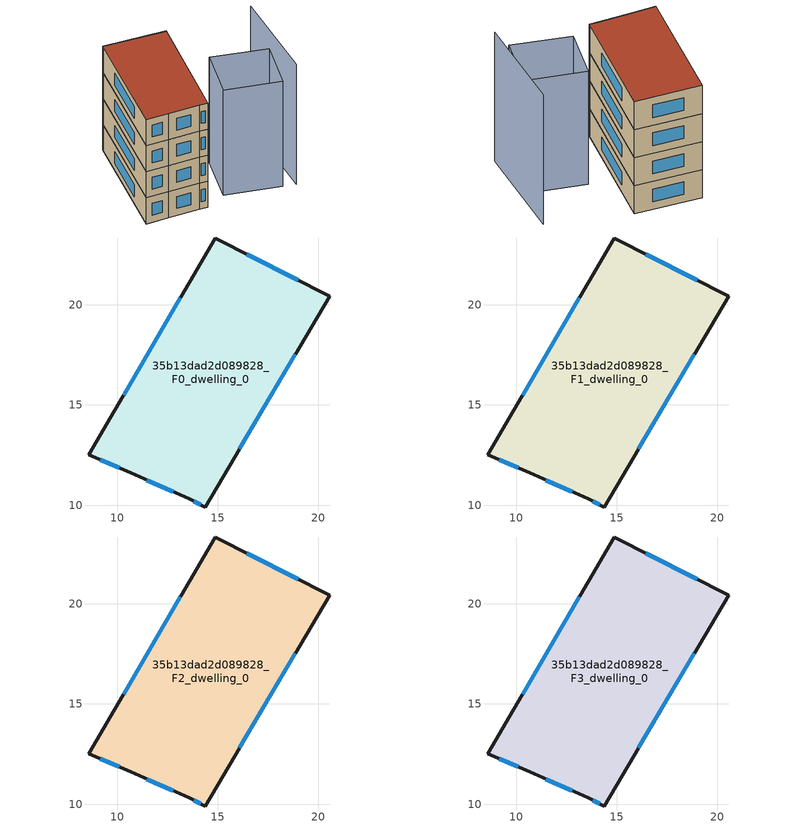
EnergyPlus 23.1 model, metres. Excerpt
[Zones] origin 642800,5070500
35b13dad2d089828_F0_dwelling_0
 floor ground (EU_floor_Construction): 14.38,9.92 20.58,20.42 14.88,23.33 8.57,12.52 10.67,11.62 13.57,10.32 z0
 wall outside (EU_wall_Construction): 13.57,10.32 10.67,11.62 8.57,12.52 14.88,23.33 20.58,20.42 14.38,9.92 13.57,10.32 z0:3
 window (EU_Window_Construction): 12.78,10.67 11.47,11.26 / 10.09,11.87 9.15,12.27 / 10.31,15.49 13.14,20.35 / 16.45,22.53 19.01,21.22 / 18.87,17.53 16.08,12.81 / 14.15,10.03 13.8,10.21 z0.83:2.17
35b13dad2d089828_F1_dwelling_0
 floor to 35b13dad2d089828_F0_dwelling_0 (EU_floor_Construction): 14.38,9.92 20.58,20.42 14.88,23.33 8.57,12.52 10.67,11.62 13.57,10.32 z3
 wall outside (EU_wall_Construction): 13.57,10.32 10.67,11.62 8.57,12.52 14.88,23.33 20.58,20.42 14.38,9.92 13.57,10.32 z3:6
 window (EU_Window_Construction): 12.78,10.67 11.47,11.26 / 10.09,11.87 9.15,12.27 / 10.31,15.49 13.14,20.35 / 16.45,22.53 19.01,21.22 / 18.87,17.53 16.08,12.81 / 14.15,10.03 13.8,10.21 z3.83:5.17
35b13dad2d089828_F2_dwelling_0
 floor to 35b13dad2d089828_F1_dwelling_0 (EU_floor_Construction): 14.38,9.92 20.58,20.42 14.88,23.33 8.57,12.52 10.67,11.62 13.57,10.32 z6
 wall outside (EU_wall_Construction): 13.57,10.32 10.67,11.62 8.57,12.52 14.88,23.33 20.58,20.42 14.38,9.92 13.57,10.32 z6:9
 window (EU_Window_Construction): 12.78,10.67 11.47,11.26 / 10.09,11.87 9.15,12.27 / 10.31,15.49 13.14,20.35 / 16.45,22.53 19.01,21.22 / 18.87,17.53 16.08,12.81 / 14.15,10.03 13.8,10.21 z6.83:8.17
35b13dad2d089828_F3_dwelling_0
 floor to 35b13dad2d089828_F2_dwelling_0 (EU_floor_Construction): 14.38,9.92 20.58,20.42 14.88,23.33 8.57,12.52 10.67,11.62 13.57,10.32 z9
 wall outside (EU_wall_Construction): 13.57,10.32 10.67,11.62 8.57,12.52 14.88,23.33 20.58,20.42 14.38,9.92 13.57,10.32 z9:12
 window (EU_Window_Construction): 12.78,10.67 11.47,11.26 / 10.09,11.87 9.15,12.27 / 10.31,15.49 13.14,20.35 / 16.45,22.53 19.01,21.22 / 18.87,17.53 16.08,12.81 / 14.15,10.03 13.8,10.21 z9.83:11.17
 roof outside (EU_roof_Construction): 20.58,20.42 14.38,9.92 13.57,10.32 10.67,11.62 8.57,12.52 14.88,23.33 z12
shading: 22.58,6.11 26.88,15.43 z0:13.8; 16.78,10.11 19.88,14.52 / 19.88,14.52 24.6,11.19 / 24.6,11.19 21.5,6.79 / 21.5,6.79 16.78,10.11 z0:12.1
[Building]
EU S2 Campaign: North Axis=0; Terrain=City; Solar Distribution=FullExterior
[Site:Location]
Lyon-Bron: Latitude=45.75; Longitude=5; Time Zone=1; Elevation=198
[SizingPeriod:WeatherFileDays]
AnnualSizingPeriod: Begin Month=1; Begin Day of Month=1; End Month=12; End Day of Month=31; Day of Week for Start Day=Monday; Use Weather File Daylight Saving Period=No; Use Weather File Rain and Snow Indicators=No
[MATERIAL]
EU_InternalMass_Material: Roughness=MediumRough; Thickness=0.1; Conductivity=1; Density=1800; Specific Heat=900; Thermal Absorptance=0.9; Solar Absorptance=0.7; Visible Absorptance=0.7
[MATERIAL:NOMASS] Roughness=MediumRough; Thermal Absorptance=0.9; Solar Absorptance=0.7; Visible Absorptance=0.7
Name | Thermal Resistance
EU_wall_NoMass | 0.87146
EU_roof_NoMass | 0.842276
EU_floor_NoMass | 0.496999
[WINDOWMATERIAL:SIMPLEGLAZINGSYSTEM]
EU_Window_SimpleGlazing: UFactor=2.2525; Solar Heat Gain Coefficient=0.76; Visible Transmittance=0.76
[CONSTRUCTION]
EU_wall_Construction: EU_wall_NoMass
EU_roof_Construction: EU_roof_NoMass
EU_floor_Construction: EU_floor_NoMass
EU_InternalMass_Construction: EU_InternalMass_Material
EU_Window_Construction: EU_Window_SimpleGlazing
[ZONE] Type=1; Multiplier=1; Ceiling Height=autocalculate; Floor Area=autocalculate; Part of Total Floor Area=Yes
Name | Volume
35b13dad2d089828_F0_dwelling_0; 35b13dad2d089828_F1_dwelling_0; 35b13dad2d089828_F2_dwelling_0 | 235.086
35b13dad2d089828_F3_dwelling_0 | 470.172
[INTERNALMASS] Construction=EU_InternalMass_Construction; Surface Area=78.362
Name | Zone or ZoneList
35b13dad2d089828_F0_dwelling_0_EU_InternalMass | 35b13dad2d089828_F0_dwelling_0
35b13dad2d089828_F1_dwelling_0_EU_InternalMass | 35b13dad2d089828_F1_dwelling_0
35b13dad2d089828_F2_dwelling_0_EU_InternalMass | 35b13dad2d089828_F2_dwelling_0
35b13dad2d089828_F3_dwelling_0_EU_InternalMass | 35b13dad2d089828_F3_dwelling_0
[OTHEREQUIPMENT] Fuel Type=Electricity; Design Level Calculation Method=Watts/Area; Power per Zone Floor Area=1; Fraction Latent=0; Fraction Radiant=0; Fraction Lost=0; Carbon Dioxide Generation Rate=0; EndUse Subcategory=EU_Step8_InternalGains
Name | Zone or ZoneList or Space or SpaceList | Schedule
EU_Step8_InternalGain_35b13dad2d089828_F0_dwelling_0_f000 | 35b13dad2d089828_F0_dwelling_0 | EU_Step8_GainSchedule_35b13dad2d089828_F0_dwelling_0_f000
EU_Step8_InternalGain_35b13dad2d089828_F1_dwelling_0_f000 | 35b13dad2d089828_F1_dwelling_0 | EU_Step8_GainSchedule_35b13dad2d089828_F1_dwelling_0_f000
EU_Step8_InternalGain_35b13dad2d089828_F2_dwelling_0_f000 | 35b13dad2d089828_F2_dwelling_0 | EU_Step8_GainSchedule_35b13dad2d089828_F2_dwelling_0_f000
EU_Step8_InternalGain_35b13dad2d089828_F3_dwelling_0_f000 | 35b13dad2d089828_F3_dwelling_0 | EU_Step8_GainSchedule_35b13dad2d089828_F3_dwelling_0_f000
[ZONEVENTILATION:DESIGNFLOWRATE] Schedule=EU_AlwaysOn; Design Flow Rate Calculation Method=AirChanges/Hour; Air Changes per Hour=0.425; Ventilation Type=Natural; Fan Pressure Rise=0; Fan Total Efficiency=1; Constant Term Coefficient=1; Temperature Term Coefficient=0; Velocity Term Coefficient=0; Velocity Squared Term Coefficient=0; Minimum Indoor Temperature=-100; Maximum Indoor Temperature=100; Delta Temperature=-100; Minimum Outdoor Temperature=-100; Maximum Outdoor Temperature=100; Maximum Wind Speed=40
Name | Zone or ZoneList or Space or SpaceList
EU_ConstantAir_35b13dad2d089828_F0_dwelling_0 | 35b13dad2d089828_F0_dwelling_0
EU_ConstantAir_35b13dad2d089828_F1_dwelling_0 | 35b13dad2d089828_F1_dwelling_0
EU_ConstantAir_35b13dad2d089828_F2_dwelling_0 | 35b13dad2d089828_F2_dwelling_0
EU_ConstantAir_35b13dad2d089828_F3_dwelling_0 | 35b13dad2d089828_F3_dwelling_0
[HVACTEMPLATE:THERMOSTAT] Constant Heating Setpoint=20; Constant Cooling Setpoint=50
EU_HeatOnly_35b13dad2d089828_F0_dwelling_0; EU_HeatOnly_35b13dad2d089828_F1_dwelling_0; EU_HeatOnly_35b13dad2d089828_F2_dwelling_0; EU_HeatOnly_35b13dad2d089828_F3_dwelling_0
[HVACTEMPLATE:ZONE:IDEALLOADSAIRSYSTEM] System Availability Schedule=EU_AlwaysOn; Maximum Heating Supply Air Temperature=50; Minimum Cooling Supply Air Temperature=13; Maximum Heating Supply Air Humidity Ratio=0.0156; Minimum Cooling Supply Air Humidity Ratio=0.0077; Heating Limit=NoLimit; Cooling Limit=NoLimit; Heating Availability Schedule=EU_AlwaysOn; Cooling Availability Schedule=EU_CoolingOff; Dehumidification Control Type=ConstantSensibleHeatRatio; Cooling Sensible Heat Ratio=0.7; Dehumidification Setpoint=60; Humidification Control Type=None; Humidification Setpoint=30; Outdoor Air Method=None; Outdoor Air Flow Rate per Person=0.00944; Outdoor Air Flow Rate per Zone Floor Area=0; Outdoor Air Flow Rate per Zone=0; Demand Controlled Ventilation Type=None; Outdoor Air Economizer Type=NoEconomizer; Heat Recovery Type=None; Sensible Heat Recovery Effectiveness=0.7; Latent Heat Recovery Effectiveness=0.65
Name | Template Thermostat
35b13dad2d089828_F0_dwelling_0 | EU_HeatOnly_35b13dad2d089828_F0_dwelling_0
35b13dad2d089828_F1_dwelling_0 | EU_HeatOnly_35b13dad2d089828_F1_dwelling_0
35b13dad2d089828_F2_dwelling_0 | EU_HeatOnly_35b13dad2d089828_F2_dwelling_0
35b13dad2d089828_F3_dwelling_0 | EU_HeatOnly_35b13dad2d089828_F3_dwelling_0
[SIZING:ZONE] Zone Cooling Design Supply Air Temperature Input Method=SupplyAirTemperature; Zone Cooling Design Supply Air Temperature=13; Zone Heating Design Supply Air Temperature Input Method=SupplyAirTemperature; Zone Heating Design Supply Air Temperature=50; Zone Cooling Design Supply Air Humidity Ratio=0.008; Zone Heating Design Supply Air Humidity Ratio=0.008; Cooling Design Air Flow Method=DesignDay; Cooling Design Air Flow Rate=0; Cooling Minimum Air Flow per Zone Floor Area=0.000762; Cooling Minimum Air Flow=0; Cooling Minimum Air Flow Fraction=0.2; Heating Design Air Flow Method=DesignDay; Heating Design Air Flow Rate=0; Heating Maximum Air Flow per Zone Floor Area=0.002032; Heating Maximum Air Flow=0.141576; Heating Maximum Air Flow Fraction=0.3; Account for Dedicated Outdoor Air System=No; Dedicated Outdoor Air System Control Strategy=NeutralSupplyAir; Dedicated Outdoor Air Low Setpoint Temperature for Design=autosize; Dedicated Outdoor Air High Setpoint Temperature for Design=autosize; Zone Load Sizing Method=Sensible Load Only No Latent Load; Zone Latent Cooling Design Supply Air Humidity Ratio Input Method=HumidityRatioDifference; Zone Cooling Design Supply Air Humidity Ratio Difference=0.005; Zone Latent Heating Design Supply Air Humidity Ratio Input Method=HumidityRatioDifference; Zone Humidification Design Supply Air Humidity Ratio Difference=0.005
35b13dad2d089828_F0_dwelling_0; 35b13dad2d089828_F1_dwelling_0; 35b13dad2d089828_F2_dwelling_0; 35b13dad2d089828_F3_dwelling_0
[SCHEDULE:CONSTANT]
Name | Hourly Value
EU_AlwaysOn | 1
EU_CoolingOff | 0
[SCHEDULE:FILE] Column Number=1; Rows to Skip at Top=0; Number of Hours of Data=8760; Column Separator=Comma; Interpolate to Timestep=No; Minutes per Item=60; Adjust Schedule for Daylight Savings=Yes
Name | File
EU_Step8_GainSchedule_35b13dad2d089828_F0_dwelling_0_f000 | ../../schedules/35b13dad2d089828/35b13dad2d089828_F0_dwelling_0_f000_gain.csv
EU_Step8_GainSchedule_35b13dad2d089828_F1_dwelling_0_f000 | ../../schedules/35b13dad2d089828/35b13dad2d089828_F1_dwelling_0_f000_gain.csv
EU_Step8_GainSchedule_35b13dad2d089828_F2_dwelling_0_f000 | ../../schedules/35b13dad2d089828/35b13dad2d089828_F2_dwelling_0_f000_gain.csv
EU_Step8_GainSchedule_35b13dad2d089828_F3_dwelling_0_f000 | ../../schedules/35b13dad2d089828/35b13dad2d089828_F3_dwelling_0_f000_gain.csv
